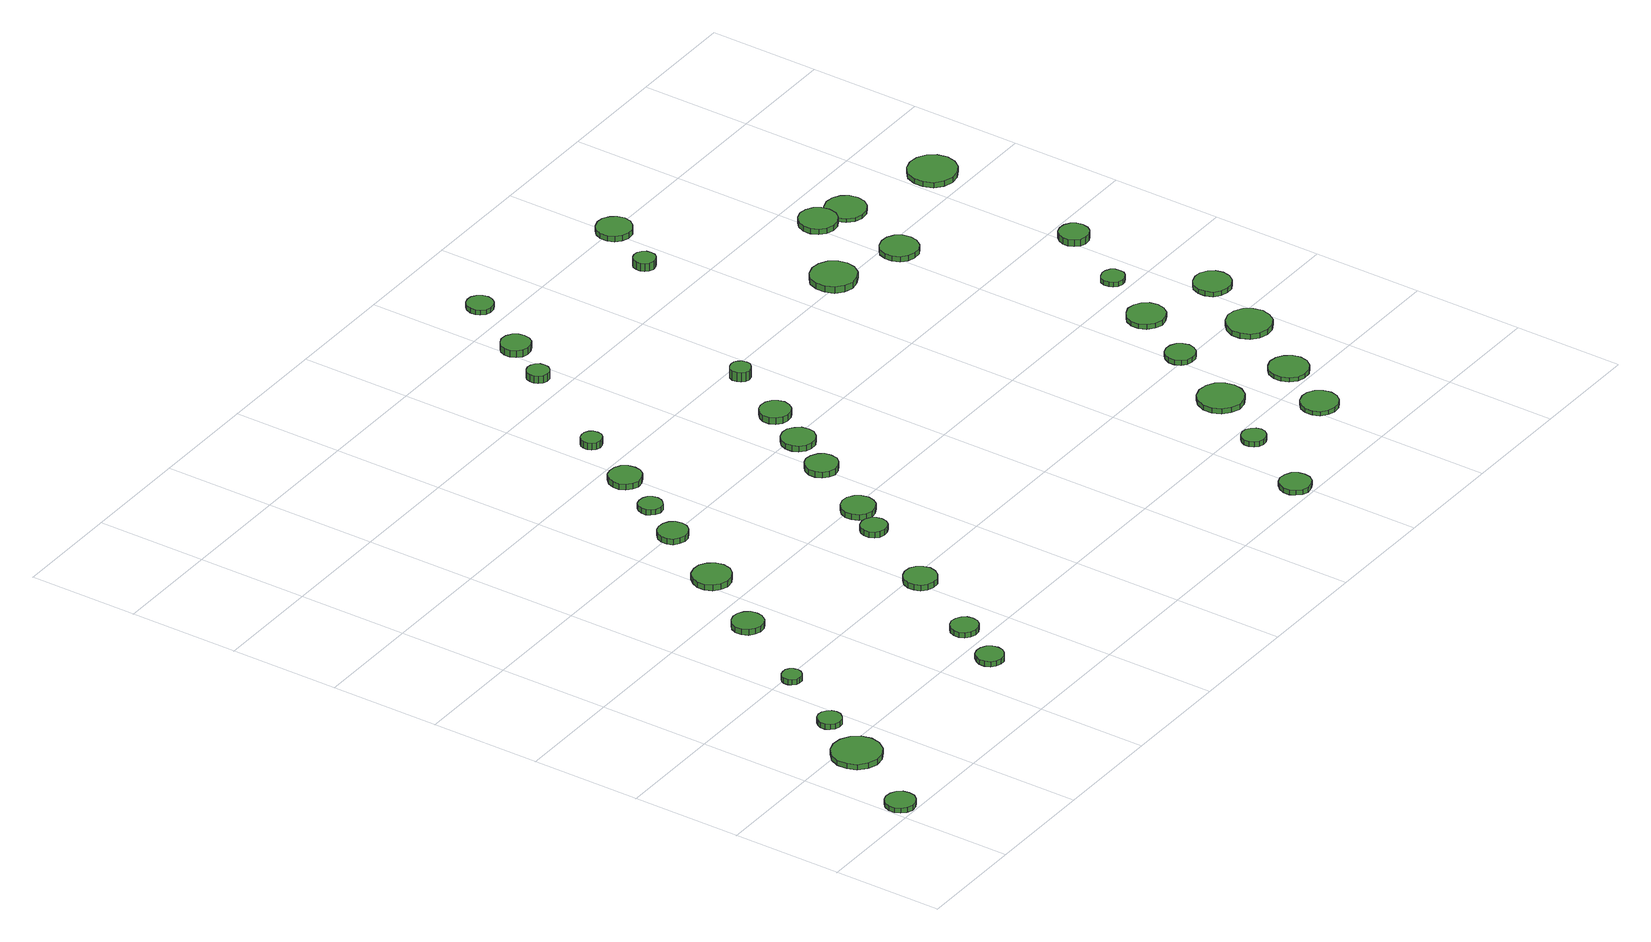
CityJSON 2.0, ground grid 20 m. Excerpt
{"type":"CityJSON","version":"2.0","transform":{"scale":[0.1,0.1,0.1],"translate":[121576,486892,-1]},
"CityObjects":{
"tree1":{"type":"SolitaryVegetationObject","attributes":{"function":"something"},"geometry":[{"type":"MultiSurface","lod":"1","boundaries":[[[0,1,2,3,4,5,6,7,8,9,10,11,12,13,14]],[[15,16,17,18,19,20,21,22,23,24,25,26,27,28,29]],[[0,29,28,1]],[[1,28,27,2]],[[2,27,26,3]],[[3,26,25,4]],[[4,25,24,5]],[[5,24,23,6]],[[6,23,22,7]],[[7,22,21,8]],[[8,21,20,9]],[[9,20,19,10]],[[10,19,18,11]],[[11,18,17,12]],[[12,17,16,13]],[[13,16,15,14]],[[14,15,29,0]]]}]},
"tree2":{"type":"SolitaryVegetationObject","attributes":{"function":"something"},"geometry":[{"type":"MultiSurface","lod":"1","boundaries":[[[30,31,32,33,34,35,36,37,38,39,40,41,42,43,44]],[[45,46,47,48,49,50,51,52,53,54,55,56,57,58,59]],[[30,59,58,31]],[[31,58,57,32]],[[32,57,56,33]],[[33,56,55,34]],[[34,55,54,35]],[[35,54,53,36]],[[36,53,52,37]],[[37,52,51,38]],[[38,51,50,39]],[[39,50,49,40]],[[40,49,48,41]],[[41,48,47,42]],[[42,47,46,43]],[[43,46,45,44]],[[44,45,59,30]]]}]},
"tree3":{"type":"SolitaryVegetationObject","attributes":{"function":"something"},"geometry":[{"type":"MultiSurface","lod":"1","boundaries":[[[60,61,62,63,64,65,66,67,68,69,70,71,72,73,74]],[[75,76,77,78,79,80,81,82,83,84,85,86,87,88,89]],[[60,89,88,61]],[[61,88,87,62]],[[62,87,86,63]],[[63,86,85,64]],[[64,85,84,65]],[[65,84,83,66]],[[66,83,82,67]],[[67,82,81,68]],[[68,81,80,69]],[[69,80,79,70]],[[70,79,78,71]],[[71,78,77,72]],[[72,77,76,73]],[[73,76,75,74]],[[74,75,89,60]]]}]},
"tree4":{"type":"SolitaryVegetationObject","attributes":{"function":"something"},"geometry":[{"type":"MultiSurface","lod":"1","boundaries":[[[90,91,92,93,94,95,96,97,98,99,100,101,102,103,104]],[[105,106,107,108,109,110,111,112,113,114,115,116,117,118,119]],[[90,119,118,91]],[[91,118,117,92]],[[92,117,116,93]],[[93,116,115,94]],[[94,115,114,95]],[[95,114,113,96]],[[96,113,112,97]],[[97,112,111,98]],[[98,111,110,99]],[[99,110,109,100]],[[100,109,108,101]],[[101,108,107,102]],[[102,107,106,103]],[[103,106,105,104]],[[104,105,119,90]]]}]},
"tree5":{"type":"SolitaryVegetationObject","attributes":{"function":"something"},"geometry":[{"type":"MultiSurface","lod":"1","boundaries":[[[120,121,122,123,124,125,126,127,128,129,130,131,132,133,134]],[[135,136,137,138,139,140,141,142,143,144,145,146,147,148,149]],[[120,149,148,121]],[[121,148,147,122]],[[122,147,146,123]],[[123,146,145,124]],[[124,145,144,125]],[[125,144,143,126]],[[126,143,142,127]],[[127,142,141,128]],[[128,141,140,129]],[[129,140,139,130]],[[130,139,138,131]],[[131,138,137,132]],[[132,137,136,133]],[[133,136,135,134]],[[134,135,149,120]]]}]},
"tree6":{"type":"SolitaryVegetationObject","attributes":{"function":"something"},"geometry":[{"type":"MultiSurface","lod":"1","boundaries":[[[150,151,152,153,154,155,156,157,158,159,160,161,162,163,164]],[[165,166,167,168,169,170,171,172,173,174,175,176,177,178,179]],[[150,179,178,151]],[[151,178,177,152]],[[152,177,176,153]],[[153,176,175,154]],[[154,175,174,155]],[[155,174,173,156]],[[156,173,172,157]],[[157,172,171,158]],[[158,171,170,159]],[[159,170,169,160]],[[160,169,168,161]],[[161,168,167,162]],[[162,167,166,163]],[[163,166,165,164]],[[164,165,179,150]]]}]},
"tree7":{"type":"SolitaryVegetationObject","attributes":{"function":"something"},"geometry":[{"type":"MultiSurface","lod":"1","boundaries":[[[180,181,182,183,184,185,186,187,188,189,190,191,192,193,194]],[[195,196,197,198,199,200,201,202,203,204,205,206,207,208,209]],[[180,209,208,181]],[[181,208,207,182]],[[182,207,206,183]],[[183,206,205,184]],[[184,205,204,185]],[[185,204,203,186]],[[186,203,202,187]],[[187,202,201,188]],[[188,201,200,189]],[[189,200,199,190]],[[190,199,198,191]],[[191,198,197,192]],[[192,197,196,193]],[[193,196,195,194]],[[194,195,209,180]]]}]},
"tree8":{"type":"SolitaryVegetationObject","attributes":{"function":"something"},"geometry":[{"type":"MultiSurface","lod":"1","boundaries":[[[210,211,212,213,214,215,216,217,218,219,220,221,222,223,224]],[[225,226,227,228,229,230,231,232,233,234,235,236,237,238,239]],[[210,239,238,211]],[[211,238,237,212]],[[212,237,236,213]],[[213,236,235,214]],[[214,235,234,215]],[[215,234,233,216]],[[216,233,232,217]],[[217,232,231,218]],[[218,231,230,219]],[[219,230,229,220]],[[220,229,228,221]],[[221,228,227,222]],[[222,227,226,223]],[[223,226,225,224]],[[224,225,239,210]]]}]},
"tree9":{"type":"SolitaryVegetationObject","attributes":{"function":"something"},"geometry":[{"type":"MultiSurface","lod":"1","boundaries":[[[240,241,242,243,244,245,246,247,248,249,250,251,252,253,254]],[[255,256,257,258,259,260,261,262,263,264,265,266,267,268,269]],[[240,269,268,241]],[[241,268,267,242]],[[242,267,266,243]],[[243,266,265,244]],[[244,265,264,245]],[[245,264,263,246]],[[246,263,262,247]],[[247,262,261,248]],[[248,261,260,249]],[[249,260,259,250]],[[250,259,258,251]],[[251,258,257,252]],[[252,257,256,253]],[[253,256,255,254]],[[254,255,269,240]]]}]},
"tree10":{"type":"SolitaryVegetationObject","attributes":{"function":"something"},"geometry":[{"type":"MultiSurface","lod":"1","boundaries":[[[270,271,272,273,274,275,276,277,278,279,280,281,282,283,284]],[[285,286,287,288,289,290,291,292,293,294,295,296,297,298,299]],[[270,299,298,271]],[[271,298,297,272]],[[272,297,296,273]],[[273,296,295,274]],[[274,295,294,275]],[[275,294,293,276]],[[276,293,292,277]],[[277,292,291,278]],[[278,291,290,279]],[[279,290,289,280]],[[280,289,288,281]],[[281,288,287,282]],[[282,287,286,283]],[[283,286,285,284]],[[284,285,299,270]]]}]},
"tree11":{"type":"SolitaryVegetationObject","attributes":{"function":"something"},"geometry":[{"type":"MultiSurface","lod":"1","boundaries":[[[300,301,302,303,304,305,306,307,308,309,310,311,312,313,314]],[[315,316,317,318,319,320,321,322,323,324,325,326,327,328,329]],[[300,329,328,301]],[[301,328,327,302]],[[302,327,326,303]],[[303,326,325,304]],[[304,325,324,305]],[[305,324,323,306]],[[306,323,322,307]],[[307,322,321,308]],[[308,321,320,309]],[[309,320,319,310]],[[310,319,318,311]],[[311,318,317,312]],[[312,317,316,313]],[[313,316,315,314]],[[314,315,329,300]]]}]},
"tree12":{"type":"SolitaryVegetationObject","attributes":{"function":"something"},"geometry":[{"type":"MultiSurface","lod":"1","boundaries":[[[330,331,332,333,334,335,336,337,338,339,340,341,342,343,344]],[[345,346,347,348,349,350,351,352,353,354,355,356,357,358,359]],[[330,359,358,331]],[[331,358,357,332]],[[332,357,356,333]],[[333,356,355,334]],[[334,355,354,335]],[[335,354,353,336]],[[336,353,352,337]],[[337,352,351,338]],[[338,351,350,339]],[[339,350,349,340]],[[340,349,348,341]],[[341,348,347,342]],[[342,347,346,343]],[[343,346,345,344]],[[344,345,359,330]]]}]},
"tree13":{"type":"SolitaryVegetationObject","attributes":{"function":"something"},"geometry":[{"type":"MultiSurface","lod":"1","boundaries":[[[360,361,362,363,364,365,366,367,368,369,370,371,372,373,374]],[[375,376,377,378,379,380,381,382,383,384,385,386,387,388,389]],[[360,389,388,361]],[[361,388,387,362]],[[362,387,386,363]],[[363,386,385,364]],[[364,385,384,365]],[[365,384,383,366]],[[366,383,382,367]],[[367,382,381,368]],[[368,381,380,369]],[[369,380,379,370]],[[370,379,378,371]],[[371,378,377,372]],[[372,377,376,373]],[[373,376,375,374]],[[374,375,389,360]]]}]},
"tree14":{"type":"SolitaryVegetationObject","attributes":{"function":"something"},"geometry":[{"type":"MultiSurface","lod":"1","boundaries":[[[390,391,392,393,394,395,396,397,398,399,400,401,402,403,404]],[[405,406,407,408,409,410,411,412,413,414,415,416,417,418,419]],[[390,419,418,391]],[[391,418,417,392]],[[392,417,416,393]],[[393,416,415,394]],[[394,415,414,395]],[[395,414,413,396]],[[396,413,412,397]],[[397,412,411,398]],[[398,411,410,399]],[[399,410,409,400]],[[400,409,408,401]],[[401,408,407,402]],[[402,407,406,403]],[[403,406,405,404]],[[404,405,419,390]]]}]},
"tree15":{"type":"SolitaryVegetationObject","attributes":{"function":"something"},"geometry":[{"type":"MultiSurface","lod":"1","boundaries":[[[420,421,422,423,424,425,426,427,428,429,430,431,432,433,434]],[[435,436,437,438,439,440,441,442,443,444,445,446,447,448,449]],[[420,449,448,421]],[[421,448,447,422]],[[422,447,446,423]],[[423,446,445,424]],[[424,445,444,425]],[[425,444,443,426]],[[426,443,442,427]],[[427,442,441,428]],[[428,441,440,429]],[[429,440,439,430]],[[430,439,438,431]],[[431,438,437,432]],[[432,437,436,433]],[[433,436,435,434]],[[434,435,449,420]]]}]},
"tree16":{"type":"SolitaryVegetationObject","attributes":{"function":"something"},"geometry":[{"type":"MultiSurface","lod":"1","boundaries":[[[450,451,452,453,454,455,456,457,458,459,460,461,462,463,464]],[[465,466,467,468,469,470,471,472,473,474,475,476,477,478,479]],[[450,479,478,451]],[[451,478,477,452]],[[452,477,476,453]],[[453,476,475,454]],[[454,475,474,455]],[[455,474,473,456]],[[456,473,472,457]],[[457,472,471,458]],[[458,471,470,459]],[[459,470,469,460]],[[460,469,468,461]],[[461,468,467,462]],[[462,467,466,463]],[[463,466,465,464]],[[464,465,479,450]]]}]},
"tree17":{"type":"SolitaryVegetationObject","attributes":{"function":"something"},"geometry":[{"type":"MultiSurface","lod":"1","boundaries":[[[480,481,482,483,484,485,486,487,488,489,490,491,492,493,494]],[[495,496,497,498,499,500,501,502,503,504,505,506,507,508,509]],[[480,509,508,481]],[[481,508,507,482]],[[482,507,506,483]],[[483,506,505,484]],[[484,505,504,485]],[[485,504,503,486]],[[486,503,502,487]],[[487,502,501,488]],[[488,501,500,489]],[[489,500,499,490]],[[490,499,498,491]],[[491,498,497,492]],[[492,497,496,493]],[[493,496,495,494]],[[494,495,509,480]]]}]},
"tree18":{"type":"SolitaryVegetationObject","attributes":{"function":"something"},"geometry":[{"type":"MultiSurface","lod":"1","boundaries":[[[510,511,512,513,514,515,516,517,518,519,520,521,522,523,524]],[[525,526,527,528,529,530,531,532,533,534,535,536,537,538,539]],[[510,539,538,511]],[[511,538,537,512]],[[512,537,536,513]],[[513,536,535,514]],[[514,535,534,515]],[[515,534,533,516]],[[516,533,532,517]],[[517,532,531,518]],[[518,531,530,519]],[[519,530,529,520]],[[520,529,528,521]],[[521,528,527,522]],[[522,527,526,523]],[[523,526,525,524]],[[524,525,539,510]]]}]},
"tree19":{"type":"SolitaryVegetationObject","attributes":{"function":"something"},"geometry":[{"type":"MultiSurface","lod":"1","boundaries":[[[540,541,542,543,544,545,546,547,548,549,550,551,552,553,554]],[[555,556,557,558,559,560,561,562,563,564,565,566,567,568,569]],[[540,569,568,541]],[[541,568,567,542]],[[542,567,566,543]],[[543,566,565,544]],[[544,565,564,545]],[[545,564,563,546]],[[546,563,562,547]],[[547,562,561,548]],[[548,561,560,549]],[[549,560,559,550]],[[550,559,558,551]],[[551,558,557,552]],[[552,557,556,553]],[[553,556,555,554]],[[554,555,569,540]]]}]},
"tree20":{"type":"SolitaryVegetationObject","attributes":{"function":"something"},"geometry":[{"type":"MultiSurface","lod":"1","boundaries":[[[570,571,572,573,574,575,576,577,578,579,580,581,582,583,584]],[[585,586,587,588,589,590,591,592,593,594,595,596,597,598,599]],[[570,599,598,571]],[[571,598,597,572]],[[572,597,596,573]],[[573,596,595,574]],[[574,595,594,575]],[[575,594,593,576]],[[576,593,592,577]],[[577,592,591,578]],[[578,591,590,579]],[[579,590,589,580]],[[580,589,588,581]],[[581,588,587,582]],[[582,587,586,583]],[[583,586,585,584]],[[584,585,599,570]]]}]},
"tree21":{"type":"SolitaryVegetationObject","attributes":{"function":"something"},"geometry":[{"type":"MultiSurface","lod":"1","boundaries":[[[600,601,602,603,604,605,606,607,608,609,610,611,612,613,614]],[[615,616,617,618,619,620,621,622,623,624,625,626,627,628,629]],[[600,629,628,601]],[[601,628,627,602]],[[602,627,626,603]],[[603,626,625,604]],[[604,625,624,605]],[[605,624,623,606]],[[606,623,622,607]],[[607,622,621,608]],[[608,621,620,609]],[[609,620,619,610]],[[610,619,618,611]],[[611,618,617,612]],[[612,617,616,613]],[[613,616,615,614]],[[614,615,629,600]]]}]},
"tree22":{"type":"SolitaryVegetationObject","attributes":{"function":"something"},"geometry":[{"type":"MultiSurface","lod":"1","boundaries":[[[630,631,632,633,634,635,636,637,638,639,640,641,642,643,644]],[[645,646,647,648,649,650,651,652,653,654,655,656,657,658,659]],[[630,659,658,631]],[[631,658,657,632]],[[632,657,656,633]],[[633,656,655,634]],[[634,655,654,635]],[[635,654,653,636]],[[636,653,652,637]],[[637,652,651,638]],[[638,651,650,639]],[[639,650,649,640]],[[640,649,648,641]],[[641,648,647,642]],[[642,647,646,643]],[[643,646,645,644]],[[644,645,659,630]]]}]},
"tree23":{"type":"SolitaryVegetationObject","attributes":{"function":"something"},"geometry":[{"type":"MultiSurface","lod":"1","boundaries":[[[660,661,662,663,664,665,666,667,668,669,670,671,672,673,674]],[[675,676,677,678,679,680,681,682,683,684,685,686,687,688,689]],[[660,689,688,661]],[[661,688,687,662]],[[662,687,686,663]],[[663,686,685,664]],[[664,685,684,665]],[[665,684,683,666]],[[666,683,682,667]],[[667,682,681,668]],[[668,681,680,669]],[[669,680,679,670]],[[670,679,678,671]],[[671,678,677,672]],[[672,677,676,673]],[[673,676,675,674]],[[674,675,689,660]]]}]},
"tree24":{"type":"SolitaryVegetationObject","attributes":{"function":"something"},"geometry":[{"type":"MultiSurface","lod":"1","boundaries":[[[690,691,692,693,694,695,696,697,698,699,700,701,702,703,704]],[[705,706,707,708,709,710,711,712,713,714,715,716,717,718,719]],[[690,719,718,691]],[[691,718,717,692]],[[692,717,716,693]],[[693,716,715,694]],[[694,715,714,695]],[[695,714,713,696]],[[696,713,712,697]],[[697,712,711,698]],[[698,711,710,699]],[[699,710,709,700]],[[700,709,708,701]],[[701,708,707,702]],[[702,707,706,703]],[[703,706,705,704]],[[704,705,719,690]]]}]},
"tree25":{"type":"SolitaryVegetationObject","attributes":{"function":"something"},"geometry":[{"type":"MultiSurface","lod":"1","boundaries":[[[720,721,722,723,724,725,726,727,728,729,730,731,732,733,734]],[[735,736,737,738,739,740,741,742,743,744,745,746,747,748,749]],[[720,749,748,721]],[[721,748,747,722]],[[722,747,746,723]],[[723,746,745,724]],[[724,745,744,725]],[[725,744,743,726]],[[726,743,742,727]],[[727,742,741,728]],[[728,741,740,729]],[[729,740,739,730]],[[730,739,738,731]],[[731,738,737,732]],[[732,737,736,733]],[[733,736,735,734]],[[734,735,749,720]]]}]},
"tree26":{"type":"SolitaryVegetationObject","attributes":{"function":"something"},"geometry":[{"type":"MultiSurface","lod":"1","boundaries":[[[750,751,752,753,754,755,756,757,758,759,760,761,762,763,764]],[[765,766,767,768,769,770,771,772,773,774,775,776,777,778,779]],[[750,779,778,751]],[[751,778,777,752]],[[752,777,776,753]],[[753,776,775,754]],[[754,775,774,755]],[[755,774,773,756]],[[756,773,772,757]],[[757,772,771,758]],[[758,771,770,759]],[[759,770,769,760]],[[760,769,768,761]],[[761,768,767,762]],[[762,767,766,763]],[[763,766,765,764]],[[764,765,779,750]]]}]},
"tree27":{"type":"SolitaryVegetationObject","attributes":{"function":"something"},"geometry":[{"type":"MultiSurface","lod":"1","boundaries":[[[780,781,782,783,784,785,786,787,788,789,790,791,792,793,794]],[[795,796,797,798,799,800,801,802,803,804,805,806,807,808,809]],[[780,809,808,781]],[[781,808,807,782]],[[782,807,806,783]],[[783,806,805,784]],[[784,805,804,785]],[[785,804,803,786]],[[786,803,802,787]],[[787,802,801,788]],[[788,801,800,789]],[[789,800,799,790]],[[790,799,798,791]],[[791,798,797,792]],[[792,797,796,793]],[[793,796,795,794]],[[794,795,809,780]]]}]},
"tree28":{"type":"SolitaryVegetationObject","attributes":{"function":"something"},"geometry":[{"type":"MultiSurface","lod":"1","boundaries":[[[810,811,812,813,814,815,816,817,818,819,820,821,822,823,824]],[[825,826,827,828,829,830,831,832,833,834,835,836,837,838,839]],[[810,839,838,811]],[[811,838,837,812]],[[812,837,836,813]],[[813,836,835,814]],[[814,835,834,815]],[[815,834,833,816]],[[816,833,832,817]],[[817,832,831,818]],[[818,831,830,819]],[[819,830,829,820]],[[820,829,828,821]],[[821,828,827,822]],[[822,827,826,823]],[[823,826,825,824]],[[824,825,839,810]]]}]},
"tree29":{"type":"SolitaryVegetationObject","attributes":{"function":"something"},"geometry":[{"type":"MultiSurface","lod":"1","boundaries":[[[840,841,842,843,844,845,846,847,848,849,850,851,852,853,854]],[[855,856,857,858,859,860,861,862,863,864,865,866,867,868,869]],[[840,869,868,841]],[[841,868,867,842]],[[842,867,866,843]],[[843,866,865,844]],[[844,865,864,845]],[[845,864,863,846]],[[846,863,862,847]],[[847,862,861,848]],[[848,861,860,849]],[[849,860,859,850]],[[850,859,858,851]],[[851,858,857,852]],[[852,857,856,853]],[[853,856,855,854]],[[854,855,869,840]]]}]},
"tree30":{"type":"SolitaryVegetationObject","attributes":{"function":"something"},"geometry":[{"type":"MultiSurface","lod":"1","boundaries":[[[870,871,872,873,874,875,876,877,878,879,880,881,882,883,884]],[[885,886,887,888,889,890,891,892,893,894,895,896,897,898,899]],[[870,899,898,871]],[[871,898,897,872]],[[872,897,896,873]],[[873,896,895,874]],[[874,895,894,875]],[[875,894,893,876]],[[876,893,892,877]],[[877,892,891,878]],[[878,891,890,879]],[[879,890,889,880]],[[880,889,888,881]],[[881,888,887,882]],[[882,887,886,883]],[[883,886,885,884]],[[884,885,899,870]]]}]},
"tree31":{"type":"SolitaryVegetationObject","attributes":{"function":"something"},"geometry":[{"type":"MultiSurface","lod":"1","boundaries":[[[900,901,902,903,904,905,906,907,908,909,910,911,912,913,914]],[[915,916,917,918,919,920,921,922,923,924,925,926,927,928,929]],[[900,929,928,901]],[[901,928,927,902]],[[902,927,926,903]],[[903,926,925,904]],[[904,925,924,905]],[[905,924,923,906]],[[906,923,922,907]],[[907,922,921,908]],[[908,921,920,909]],[[909,920,919,910]],[[910,919,918,911]],[[911,918,917,912]],[[912,917,916,913]],[[913,916,915,914]],[[914,915,929,900]]]}]},
"tree32":{"type":"SolitaryVegetationObject","attributes":{"function":"something"},"geometry":[{"type":"MultiSurface","lod":"1","boundaries":[[[930,931,932,933,934,935,936,937,938,939,940,941,942,943,944]],[[945,946,947,948,949,950,951,952,953,954,955,956,957,958,959]],[[930,959,958,931]],[[931,958,957,932]],[[932,957,956,933]],[[933,956,955,934]],[[934,955,954,935]],[[935,954,953,936]],[[936,953,952,937]],[[937,952,951,938]],[[938,951,950,939]],[[939,950,949,940]],[[940,949,948,941]],[[941,948,947,942]],[[942,947,946,943]],[[943,946,945,944]],[[944,945,959,930]]]}]},
"tree33":{"type":"SolitaryVegetationObject","attributes":{"function":"something"},"geometry":[{"type":"MultiSurface","lod":"1","boundaries":[[[960,961,962,963,964,965,966,967,968,969,970,971,972,973,974]],[[975,976,977,978,979,980,981,982,983,984,985,986,987,988,989]],[[960,989,988,961]],[[961,988,987,962]],[[962,987,986,963]],[[963,986,985,964]],[[964,985,984,965]],[[965,984,983,966]],[[966,983,982,967]],[[967,982,981,968]],[[968,981,980,969]],[[969,980,979,970]],[[970,979,978,971]],[[971,978,977,972]],[[972,977,976,973]],[[973,976,975,974]],[[974,975,989,960]]]}]},
"tree34":{"type":"SolitaryVegetationObject","attributes":{"function":"something"},"geometry":[{"type":"MultiSurface","lod":"1","boundaries":[[[990,991,992,993,994,995,996,997,998,999,1000,1001,1002,1003,1004]],[[1005,1006,1007,1008,1009,1010,1011,1012,1013,1014,1015,1016,1017,1018,1019]],[[990,1019,1018,991]],[[991,1018,1017,992]],[[992,1017,1016,993]],[[993,1016,1015,994]],[[994,1015,1014,995]],[[995,1014,1013,996]],[[996,1013,1012,997]],[[997,1012,1011,998]],[[998,1011,1010,999]],[[999,1010,1009,1000]],[[1000,1009,1008,1001]],[[1001,1008,1007,1002]],[[1002,1007,1006,1003]],[[1003,1006,1005,1004]],[[1004,1005,1019,990]]]}]},
"tree35":{"type":"SolitaryVegetationObject","attributes":{"function":"something"},"geometry":[{"type":"MultiSurface","lod":"1","boundaries":[[[1020,1021,1022,1023,1024,1025,1026,1027,1028,1029,1030,1031,1032,1033,1034]],[[1035,1036,1037,1038,1039,1040,1041,1042,1043,1044,1045,1046,1047,1048,1049]],[[1020,1049,1048,1021]],[[1021,1048,1047,1022]],[[1022,1047,1046,1023]],[[1023,1046,1045,1024]],[[1024,1045,1044,1025]],[[1025,1044,1043,1026]],[[1026,1043,1042,1027]],[[1027,1042,1041,1028]],[[1028,1041,1040,1029]],[[1029,1040,1039,1030]],[[1030,1039,1038,1031]],[[1031,1038,1037,1032]],[[1032,1037,1036,1033]],[[1033,1036,1035,1034]],[[1034,1035,1049,1020]]]}]},
"tree36":{"type":"SolitaryVegetationObject","attributes":{"function":"something"},"geometry":[{"type":"MultiSurface","lod":"1","boundaries":[[[1050,1051,1052,1053,1054,1055,1056,1057,1058,1059,1060,1061,1062,1063,1064]],[[1065,1066,1067,1068,1069,1070,1071,1072,1073,1074,1075,1076,1077,1078,1079]],[[1050,1079,1078,1051]],[[1051,1078,1077,1052]],[[1052,1077,1076,1053]],[[1053,1076,1075,1054]],[[1054,1075,1074,1055]],[[1055,1074,1073,1056]],[[1056,1073,1072,1057]],[[1057,1072,1071,1058]],[[1058,1071,1070,1059]],[[1059,1070,1069,1060]],[[1060,1069,1068,1061]],[[1061,1068,1067,1062]],[[1062,1067,1066,1063]],[[1063,1066,1065,1064]],[[1064,1065,1079,1050]]]}]},
"tree37":{"type":"SolitaryVegetationObject","attributes":{"function":"something"},"geometry":[{"type":"MultiSurface","lod":"1","boundaries":[[[1080,1081,1082,1083,1084,1085,1086,1087,1088,1089,1090,1091,1092,1093,1094]],[[1095,1096,1097,1098,1099,1100,1101,1102,1103,1104,1105,1106,1107,1108,1109]],[[1080,1109,1108,1081]],[[1081,1108,1107,1082]],[[1082,1107,1106,1083]],[[1083,1106,1105,1084]],[[1084,1105,1104,1085]],[[1085,1104,1103,1086]],[[1086,1103,1102,1087]],[[1087,1102,1101,1088]],[[1088,1101,1100,1089]],[[1089,1100,1099,1090]],[[1090,1099,1098,1091]],[[1091,1098,1097,1092]],[[1092,1097,1096,1093]],[[1093,1096,1095,1094]],[[1094,1095,1109,1080]]]}]},
"tree38":{"type":"SolitaryVegetationObject","attributes":{"function":"something"},"geometry":[{"type":"MultiSurface","lod":"1","boundaries":[[[1110,1111,1112,1113,1114,1115,1116,1117,1118,1119,1120,1121,1122,1123,1124]],[[1125,1126,1127,1128,1129,1130,1131,1132,1133,1134,1135,1136,1137,1138,1139]],[[1110,1139,1138,1111]],[[1111,1138,1137,1112]],[[1112,1137,1136,1113]],[[1113,1136,1135,1114]],[[1114,1135,1134,1115]],[[1115,1134,1133,1116]],[[1116,1133,1132,1117]],[[1117,1132,1131,1118]],[[1118,1131,1130,1119]],[[1119,1130,1129,1120]],[[1120,1129,1128,1121]],[[1121,1128,1127,1122]],[[1122,1127,1126,1123]],[[1123,1126,1125,1124]],[[1124,1125,1139,1110]]]}]},
"tree39":{"type":"SolitaryVegetationObject","attributes":{"function":"something"},"geometry":[{"type":"MultiSurface","lod":"1","boundaries":[[[1140,1141,1142,1143,1144,1145,1146,1147,1148,1149,1150,1151,1152,1153,1154]],[[1155,1156,1157,1158,1159,1160,1161,1162,1163,1164,1165,1166,1167,1168,1169]],[[1140,1169,1168,1141]],[[1141,1168,1167,1142]],[[1142,1167,1166,1143]],[[1143,1166,1165,1144]],[[1144,1165,1164,1145]],[[1145,1164,1163,1146]],[[1146,1163,1162,1147]],[[1147,1162,1161,1148]],[[1148,1161,1160,1149]],[[1149,1160,1159,1150]],[[1150,1159,1158,1151]],[[1151,1158,1157,1152]],[[1152,1157,1156,1153]],[[1153,1156,1155,1154]],[[1154,1155,1169,1140]]]}]},
"tree40":{"type":"SolitaryVegetationObject","attributes":{"function":"something"},"geometry":[{"type":"MultiSurface","lod":"1","boundaries":[[[1170,1171,1172,1173,1174,1175,1176,1177,1178,1179,1180,1181,1182,1183,1184]],[[1185,1186,1187,1188,1189,1190,1191,1192,1193,1194,1195,1196,1197,1198,1199]],[[1170,1199,1198,1171]],[[1171,1198,1197,1172]],[[1172,1197,1196,1173]],[[1173,1196,1195,1174]],[[1174,1195,1194,1175]],[[1175,1194,1193,1176]],[[1176,1193,1192,1177]],[[1177,1192,1191,1178]],[[1178,1191,1190,1179]],[[1179,1190,1189,1180]],[[1180,1189,1188,1181]],[[1181,1188,1187,1182]],[[1182,1187,1186,1183]],[[1183,1186,1185,1184]],[[1184,1185,1199,1170]]]}]}
},
"vertices":[
[56,29,16],[54,40,16],[47,49,16],[37,54,16],[26,55,16],[16,52,16],[8,44,16],[3,34,16],[3,23,16],[8,13,16],[16,6,16],[26,2,16],[37,3,16],[47,9,16],[54,18,16],[54,18,7],[47,9,7],[37,3,7],[26,2,7],[16,6,7],[8,13,7],[3,23,7],[3,34,7],[8,44,7],[16,52,7],[26,55,7],[37,54,7],[47,49,7],[54,40,7],[56,29,7],
[158,173,16],[154,191,16],[143,205,16],[127,214,16],[109,216,16],[92,211,16],[78,198,16],[71,182,16],[71,164,16],[78,147,16],[92,135,16],[109,129,16],[127,131,16],[143,140,16],[154,155,16],[154,155,6],[143,140,6],[127,131,6],[109,129,6],[92,135,6],[78,147,6],[71,164,6],[71,182,6],[78,198,6],[92,211,6],[109,216,6],[127,214,6],[143,205,6],[154,191,6],[158,173,6],
[193,266,16],[191,275,16],[185,282,16],[178,286,16],[169,287,16],[160,284,16],[154,278,16],[150,270,16],[150,261,16],[154,253,16],[160,247,16],[169,244,16],[178,245,16],[185,250,16],[191,257,16],[191,257,6],[185,250,6],[178,245,6],[169,244,6],[160,247,6],[154,253,6],[150,261,6],[150,270,6],[154,278,6],[160,284,6],[169,287,6],[178,286,6],[185,282,6],[191,275,6],[193,266,6],
[263,391,16],[261,398,16],[257,404,16],[251,408,16],[244,408,16],[237,406,16],[231,401,16],[228,395,16],[228,387,16],[231,381,16],[237,376,16],[244,374,16],[251,374,16],[257,378,16],[261,384,16],[261,384,6],[257,378,6],[251,374,6],[244,374,6],[237,376,6],[231,381,6],[228,387,6],[228,395,6],[231,401,6],[237,406,6],[244,408,6],[251,408,6],[257,404,6],[261,398,6],[263,391,6],
[366,542,17],[364,553,17],[357,562,17],[347,568,17],[336,569,17],[325,566,17],[316,558,17],[311,548,17],[311,536,17],[316,525,17],[325,518,17],[336,514,17],[347,515,17],[357,521,17],[364,531,17],[364,531,6],[357,521,6],[347,515,6],[336,514,6],[325,518,6],[316,525,6],[311,536,6],[311,548,6],[316,558,6],[325,566,6],[336,569,6],[347,568,6],[357,562,6],[364,553,6],[366,542,6],
[504,156,16],[502,166,16],[496,174,16],[487,179,16],[477,180,16],[467,177,16],[460,170,16],[456,161,16],[456,151,16],[460,141,16],[467,135,16],[477,131,16],[487,132,16],[496,138,16],[502,146,16],[502,146,6],[496,138,6],[487,132,6],[477,131,6],[467,135,6],[460,141,6],[456,151,6],[456,161,6],[460,170,6],[467,177,6],[477,180,6],[487,179,6],[496,174,6],[502,166,6],[504,156,6],
[554,240,16],[552,250,16],[546,258,16],[537,263,16],[527,265,16],[517,261,16],[509,255,16],[505,245,16],[505,235,16],[509,226,16],[517,219,16],[527,216,16],[537,217,16],[546,222,16],[552,230,16],[552,230,6],[546,222,6],[537,217,6],[527,216,6],[517,219,6],[509,226,6],[505,235,6],[505,245,6],[509,255,6],[517,261,6],[527,265,6],[537,263,6],[546,258,6],[552,250,6],[554,240,6],
[457,670,17],[454,684,17],[445,696,17],[433,703,17],[419,704,17],[405,700,17],[395,690,17],[389,677,17],[389,663,17],[395,650,17],[405,641,17],[419,636,17],[433,638,17],[445,645,17],[454,656,17],[454,656,6],[445,645,6],[433,638,6],[419,636,6],[405,641,6],[395,650,6],[389,663,6],[389,677,6],[395,690,6],[405,700,6],[419,704,6],[433,703,6],[445,696,6],[454,684,6],[457,670,6],
[640,383,17],[637,395,17],[630,405,17],[620,411,17],[607,412,17],[596,408,17],[587,400,17],[582,389,17],[582,377,17],[587,366,17],[596,358,17],[607,354,17],[620,355,17],[630,361,17],[637,371,17],[637,371,6],[630,361,6],[620,355,6],[607,354,6],[596,358,6],[587,366,6],[582,377,6],[582,389,6],[587,400,6],[596,408,6],[607,412,6],[620,411,6],[630,405,6],[637,395,6],[640,383,6],
[523,798,17],[521,809,17],[514,818,17],[504,823,17],[493,824,17],[483,821,17],[474,813,17],[470,803,17],[470,792,17],[474,782,17],[483,775,17],[493,771,17],[504,772,17],[514,778,17],[521,787,17],[521,787,6],[514,778,6],[504,772,6],[493,771,6],[483,775,6],[474,782,6],[470,792,6],[470,803,6],[474,813,6],[483,821,6],[493,824,6],[504,823,6],[514,818,6],[521,809,6],[523,798,6],
[566,875,16],[564,884,16],[559,891,16],[552,895,16],[543,896,16],[534,894,16],[528,888,16],[524,880,16],[524,871,16],[528,863,16],[534,857,16],[543,854,16],[552,855,16],[559,860,16],[564,867,16],[564,867,6],[559,860,6],[552,855,6],[543,854,6],[534,857,6],[528,863,6],[524,871,6],[524,880,6],[528,888,6],[534,894,6],[543,896,6],[552,895,6],[559,891,6],[564,884,6],[566,875,6],
[719,533,17],[717,542,17],[711,550,17],[703,555,17],[694,556,17],[684,553,17],[677,546,17],[673,538,17],[673,528,17],[677,519,17],[684,513,17],[694,510,17],[703,511,17],[711,515,17],[717,523,17],[717,523,6],[711,515,6],[703,511,6],[694,510,6],[684,513,6],[677,519,6],[673,528,6],[673,538,6],[677,546,6],[684,553,6],[694,556,6],[703,555,6],[711,550,6],[717,542,6],[719,533,6],
[620,957,17],[618,969,17],[611,979,17],[600,985,17],[588,986,17],[577,983,17],[568,974,17],[563,963,17],[563,951,17],[568,940,17],[577,932,17],[588,928,17],[600,930,17],[611,936,17],[618,945,17],[618,945,6],[611,936,6],[600,930,6],[588,928,6],[577,932,6],[568,940,6],[563,951,6],[563,963,6],[568,974,6],[577,983,6],[588,986,6],[600,985,6],[611,979,6],[618,969,6],[620,957,6],
[761,588,17],[758,600,17],[751,610,17],[740,617,17],[728,618,17],[716,614,17],[707,606,17],[702,594,17],[702,582,17],[707,570,17],[716,562,17],[728,558,17],[740,560,17],[751,566,17],[758,576,17],[758,576,6],[751,566,6],[740,560,6],[728,558,6],[716,562,6],[707,570,6],[702,582,6],[702,594,6],[707,606,6],[716,614,6],[728,618,6],[740,617,6],[751,610,6],[758,600,6],[761,588,6],
[671,1066,19],[670,1074,19],[665,1080,19],[658,1084,19],[651,1084,19],[643,1082,19],[637,1077,19],[634,1070,19],[634,1062,19],[637,1055,19],[643,1050,19],[651,1047,19],[658,1048,19],[665,1052,19],[670,1058,19],[670,1058,6],[665,1052,6],[658,1048,6],[651,1047,6],[643,1050,6],[637,1055,6],[634,1062,6],[634,1070,6],[637,1077,6],[643,1082,6],[651,1084,6],[658,1084,6],[665,1080,6],[670,1074,6],[671,1066,6],
[832,710,17],[830,722,17],[823,731,17],[812,737,17],[800,739,17],[789,735,17],[780,727,17],[775,716,17],[775,704,17],[780,693,17],[789,685,17],[800,681,17],[812,683,17],[823,689,17],[830,698,17],[830,698,6],[823,689,6],[812,683,6],[800,681,6],[789,685,6],[780,693,6],[775,704,6],[775,716,6],[780,727,6],[789,735,6],[800,739,6],[812,737,6],[823,731,6],[830,722,6],[832,710,6],
[877,786,17],[875,798,17],[867,808,17],[857,815,17],[844,816,17],[833,812,17],[824,804,17],[819,793,17],[819,780,17],[824,769,17],[833,761,17],[844,757,17],[857,758,17],[867,764,17],[875,774,17],[875,774,6],[867,764,6],[857,758,6],[844,757,6],[833,761,6],[824,769,6],[819,780,6],[819,793,6],[824,804,6],[833,812,6],[844,816,6],[857,815,6],[867,808,6],[875,798,6],[877,786,6],
[790,1252,20],[789,1260,20],[784,1267,20],[777,1271,20],[769,1272,20],[761,1269,20],[755,1264,20],[752,1256,20],[752,1248,20],[755,1241,20],[761,1235,20],[769,1233,20],[777,1233,20],[784,1238,20],[789,1244,20],[789,1244,6],[784,1238,6],[777,1233,6],[769,1233,6],[761,1235,6],[755,1241,6],[752,1248,6],[752,1256,6],[755,1264,6],[761,1269,6],[769,1272,6],[777,1271,6],[784,1267,6],[789,1260,6],[790,1252,6],
[922,864,18],[919,875,18],[913,884,18],[903,890,18],[891,891,18],[881,888,18],[872,880,18],[867,870,18],[867,858,18],[872,848,18],[881,840,18],[891,837,18],[903,838,18],[913,844,18],[919,853,18],[919,853,6],[913,844,6],[903,838,6],[891,837,6],[881,840,6],[872,848,6],[867,858,6],[867,870,6],[872,880,6],[881,888,6],[891,891,6],[903,890,6],[913,884,6],[919,875,6],[922,864,6],
[1223,33,16],[1221,44,16],[1214,54,16],[1204,59,16],[1192,61,16],[1181,57,16],[1173,49,16],[1168,39,16],[1168,27,16],[1173,17,16],[1181,9,16],[1192,5,16],[1204,7,16],[1214,12,16],[1221,22,16],[1221,22,7],[1214,12,7],[1204,7,7],[1192,5,7],[1181,9,7],[1173,17,7],[1168,27,7],[1168,39,7],[1173,49,7],[1181,57,7],[1192,61,7],[1204,59,7],[1214,54,7],[1221,44,7],[1223,33,7],
[847,1331,19],[845,1341,19],[839,1350,19],[829,1356,19],[818,1357,19],[808,1353,19],[800,1346,19],[795,1336,19],[795,1325,19],[800,1315,19],[808,1308,19],[818,1305,19],[829,1306,19],[839,1311,19],[845,1320,19],[845,1320,6],[839,1311,6],[829,1306,6],[818,1305,6],[808,1308,6],[800,1315,6],[795,1325,6],[795,1336,6],[800,1346,6],[808,1353,6],[818,1357,6],[829,1356,6],[839,1350,6],[845,1341,6],[847,1331,6],
[979,978,24],[978,986,24],[973,992,24],[967,996,24],[959,996,24],[952,994,24],[946,989,24],[943,982,24],[943,974,24],[946,967,24],[952,962,24],[959,960,24],[967,961,24],[973,965,24],[978,971,24],[978,971,6],[973,965,6],[967,961,6],[959,960,6],[952,962,6],[946,967,6],[943,974,6],[943,982,6],[946,989,6],[952,994,6],[959,996,6],[967,996,6],[973,992,6],[978,986,6],[979,978,6],
[1295,168,17],[1293,177,17],[1287,184,17],[1280,189,17],[1271,190,17],[1262,187,17],[1256,181,17],[1252,173,17],[1252,164,17],[1256,156,17],[1262,150,17],[1271,147,17],[1280,148,17],[1287,152,17],[1293,160,17],[1293,160,7],[1287,152,7],[1280,148,7],[1271,147,7],[1262,150,7],[1256,156,7],[1252,164,7],[1252,173,7],[1256,181,7],[1262,187,7],[1271,190,7],[1280,189,7],[1287,184,7],[1293,177,7],[1295,168,7],
[915,1449,16],[913,1459,16],[907,1467,16],[899,1472,16],[889,1473,16],[880,1470,16],[873,1463,16],[869,1454,16],[869,1444,16],[873,1436,16],[880,1429,16],[889,1426,16],[899,1427,16],[907,1432,16],[913,1440,16],[913,1440,7],[907,1432,7],[899,1427,7],[889,1426,7],[880,1429,7],[873,1436,7],[869,1444,7],[869,1454,7],[873,1463,7],[880,1470,7],[889,1473,7],[899,1472,7],[907,1467,7],[913,1459,7],[915,1449,7],
[1381,280,17],[1378,296,17],[1368,310,17],[1354,318,17],[1337,320,17],[1321,315,17],[1309,304,17],[1302,289,17],[1302,272,17],[1309,257,17],[1321,246,17],[1337,240,17],[1354,242,17],[1368,250,17],[1378,264,17],[1378,264,7],[1368,250,7],[1354,242,7],[1337,240,7],[1321,246,7],[1309,257,7],[1302,272,7],[1302,289,7],[1309,304,7],[1321,315,7],[1337,320,7],[1354,318,7],[1368,310,7],[1378,296,7],[1381,280,7],
[1455,138,15],[1452,152,15],[1444,163,15],[1432,170,15],[1419,171,15],[1406,167,15],[1395,158,15],[1390,145,15],[1390,131,15],[1395,119,15],[1406,110,15],[1419,106,15],[1432,107,15],[1444,114,15],[1452,125,15],[1452,125,7],[1444,114,7],[1432,107,7],[1419,106,7],[1406,110,7],[1395,119,7],[1390,131,7],[1390,145,7],[1395,158,7],[1406,167,7],[1419,171,7],[1432,170,7],[1444,163,7],[1452,152,7],[1455,138,7],
[1442,411,16],[1439,422,16],[1433,431,16],[1423,436,16],[1412,437,16],[1402,434,16],[1394,427,16],[1389,416,16],[1389,405,16],[1394,395,16],[1402,388,16],[1412,385,16],[1423,386,16],[1433,391,16],[1439,400,16],[1439,400,7],[1433,391,7],[1423,386,7],[1412,385,7],[1402,388,7],[1394,395,7],[1389,405,7],[1389,416,7],[1394,427,7],[1402,434,7],[1412,437,7],[1423,436,7],[1433,431,7],[1439,422,7],[1442,411,7],
[1169,1297,22],[1168,1305,22],[1163,1312,22],[1156,1316,22],[1148,1317,22],[1140,1314,22],[1134,1309,22],[1131,1301,22],[1131,1293,22],[1134,1286,22],[1140,1281,22],[1148,1278,22],[1156,1279,22],[1163,1283,22],[1168,1289,22],[1168,1289,7],[1163,1283,7],[1156,1279,7],[1148,1278,7],[1140,1281,7],[1134,1286,7],[1131,1293,7],[1131,1301,7],[1134,1309,7],[1140,1314,7],[1148,1317,7],[1156,1316,7],[1163,1312,7],[1168,1305,7],[1169,1297,7],
[1515,239,15],[1512,253,15],[1503,265,15],[1491,272,15],[1476,274,15],[1463,269,15],[1452,260,15],[1446,246,15],[1446,232,15],[1452,219,15],[1463,209,15],[1476,205,15],[1491,206,15],[1503,213,15],[1512,225,15],[1512,225,7],[1503,213,7],[1491,206,7],[1476,205,7],[1463,209,7],[1452,219,7],[1446,232,7],[1446,246,7],[1452,260,7],[1463,269,7],[1476,274,7],[1491,272,7],[1503,265,7],[1512,253,7],[1515,239,7],
[1329,1015,18],[1326,1031,18],[1316,1045,18],[1301,1053,18],[1285,1055,18],[1269,1050,18],[1256,1039,18],[1250,1023,18],[1250,1007,18],[1256,991,18],[1269,980,18],[1285,975,18],[1301,977,18],[1316,985,18],[1326,999,18],[1326,999,6],[1316,985,6],[1301,977,6],[1285,975,6],[1269,980,6],[1256,991,6],[1250,1007,6],[1250,1023,6],[1256,1039,6],[1269,1050,6],[1285,1055,6],[1301,1053,6],[1316,1045,6],[1326,1031,6],[1329,1015,6],
[1238,1396,17],[1235,1409,17],[1227,1419,17],[1216,1426,17],[1203,1427,17],[1191,1423,17],[1181,1414,17],[1176,1403,17],[1176,1389,17],[1181,1378,17],[1191,1369,17],[1203,1365,17],[1216,1366,17],[1227,1373,17],[1235,1383,17],[1235,1383,7],[1227,1373,7],[1216,1366,7],[1203,1365,7],[1191,1369,7],[1181,1378,7],[1176,1389,7],[1176,1403,7],[1181,1414,7],[1191,1423,7],[1203,1427,7],[1216,1426,7],[1227,1419,7],[1235,1409,7],[1238,1396,7],
[1514,523,16],[1511,537,16],[1503,548,16],[1491,555,16],[1477,557,16],[1464,552,16],[1453,543,16],[1447,530,16],[1447,516,16],[1453,503,16],[1464,494,16],[1477,489,16],[1491,491,16],[1503,498,16],[1511,509,16],[1511,509,7],[1503,498,7],[1491,491,7],[1477,489,7],[1464,494,7],[1453,503,7],[1447,516,7],[1447,530,7],[1453,543,7],[1464,552,7],[1477,557,7],[1491,555,7],[1503,548,7],[1511,537,7],[1514,523,7],
[1595,369,17],[1591,385,17],[1582,399,17],[1567,407,17],[1551,409,17],[1535,403,17],[1523,392,17],[1516,377,17],[1516,361,17],[1523,345,17],[1535,334,17],[1551,329,17],[1567,331,17],[1582,339,17],[1591,353,17],[1591,353,7],[1582,339,7],[1567,331,7],[1551,329,7],[1535,334,7],[1523,345,7],[1516,361,7],[1516,377,7],[1523,392,7],[1535,403,7],[1551,409,7],[1567,407,7],[1582,399,7],[1591,385,7],[1595,369,7],
[1456,975,16],[1453,989,16],[1445,1000,16],[1433,1007,16],[1419,1008,16],[1406,1004,16],[1395,995,16],[1390,982,16],[1390,968,16],[1395,955,16],[1406,946,16],[1419,942,16],[1433,943,16],[1445,950,16],[1453,962,16],[1453,962,6],[1445,950,6],[1433,943,6],[1419,942,6],[1406,946,6],[1395,955,6],[1390,968,6],[1390,982,6],[1395,995,6],[1406,1004,6],[1419,1008,6],[1433,1007,6],[1445,1000,6],[1453,989,6],[1456,975,6],
[1566,634,15],[1565,642,15],[1560,649,15],[1552,653,15],[1544,654,15],[1536,651,15],[1529,646,15],[1526,638,15],[1526,629,15],[1529,622,15],[1536,616,15],[1544,613,15],[1552,614,15],[1560,619,15],[1565,625,15],[1565,625,6],[1560,619,6],[1552,614,6],[1544,613,6],[1536,616,6],[1529,622,6],[1526,629,6],[1526,638,6],[1529,646,6],[1536,651,6],[1544,654,6],[1552,653,6],[1560,649,6],[1565,642,6],[1566,634,6],
[1449,1132,17],[1446,1146,17],[1438,1157,17],[1426,1164,17],[1412,1166,17],[1398,1161,17],[1388,1152,17],[1382,1139,17],[1382,1125,17],[1388,1112,17],[1398,1103,17],[1412,1098,17],[1426,1100,17],[1438,1107,17],[1446,1118,17],[1446,1118,7],[1438,1107,7],[1426,1100,7],[1412,1098,7],[1398,1103,7],[1388,1112,7],[1382,1125,7],[1382,1139,7],[1388,1152,7],[1398,1161,7],[1412,1166,7],[1426,1164,7],[1438,1157,7],[1446,1146,7],[1449,1132,7],
[1657,489,15],[1654,502,15],[1646,513,15],[1634,520,15],[1621,521,15],[1608,517,15],[1597,508,15],[1592,495,15],[1592,482,15],[1597,469,15],[1608,460,15],[1621,456,15],[1634,457,15],[1646,464,15],[1654,475,15],[1654,475,6],[1646,464,6],[1634,457,6],[1621,456,6],[1608,460,6],[1597,469,6],[1592,482,6],[1592,495,6],[1597,508,6],[1608,517,6],[1621,521,6],[1634,520,6],[1646,513,6],[1654,502,6],[1657,489,6],
[1509,1116,14],[1506,1131,14],[1497,1143,14],[1484,1150,14],[1469,1152,14],[1455,1147,14],[1444,1137,14],[1438,1123,14],[1438,1109,14],[1444,1095,14],[1455,1085,14],[1469,1080,14],[1484,1082,14],[1497,1089,14],[1506,1101,14],[1506,1101,7],[1497,1089,7],[1484,1082,7],[1469,1080,7],[1455,1085,7],[1444,1095,7],[1438,1109,7],[1438,1123,7],[1444,1137,7],[1455,1147,7],[1469,1152,7],[1484,1150,7],[1497,1143,7],[1506,1131,7],[1509,1116,7],
[1642,759,19],[1640,770,19],[1634,778,19],[1624,784,19],[1613,785,19],[1603,782,19],[1595,774,19],[1591,764,19],[1591,754,19],[1595,744,19],[1603,736,19],[1613,733,19],[1624,734,19],[1634,740,19],[1640,748,19],[1640,748,6],[1634,740,6],[1624,734,6],[1613,733,6],[1603,736,6],[1595,744,6],[1591,754,6],[1591,764,6],[1595,774,6],[1603,782,6],[1613,785,6],[1624,784,6],[1634,778,6],[1640,770,6],[1642,759,6],
[1691,1061,16],[1687,1079,16],[1677,1093,16],[1661,1102,16],[1644,1104,16],[1627,1099,16],[1613,1087,16],[1606,1070,16],[1606,1053,16],[1613,1036,16],[1627,1024,16],[1644,1019,16],[1661,1021,16],[1677,1030,16],[1687,1044,16],[1687,1044,6],[1677,1030,6],[1661,1021,6],[1644,1019,6],[1627,1024,6],[1613,1036,6],[1606,1053,6],[1606,1070,6],[1613,1087,6],[1627,1099,6],[1644,1104,6],[1661,1102,6],[1677,1093,6],[1687,1079,6],[1691,1061,6]
]}
